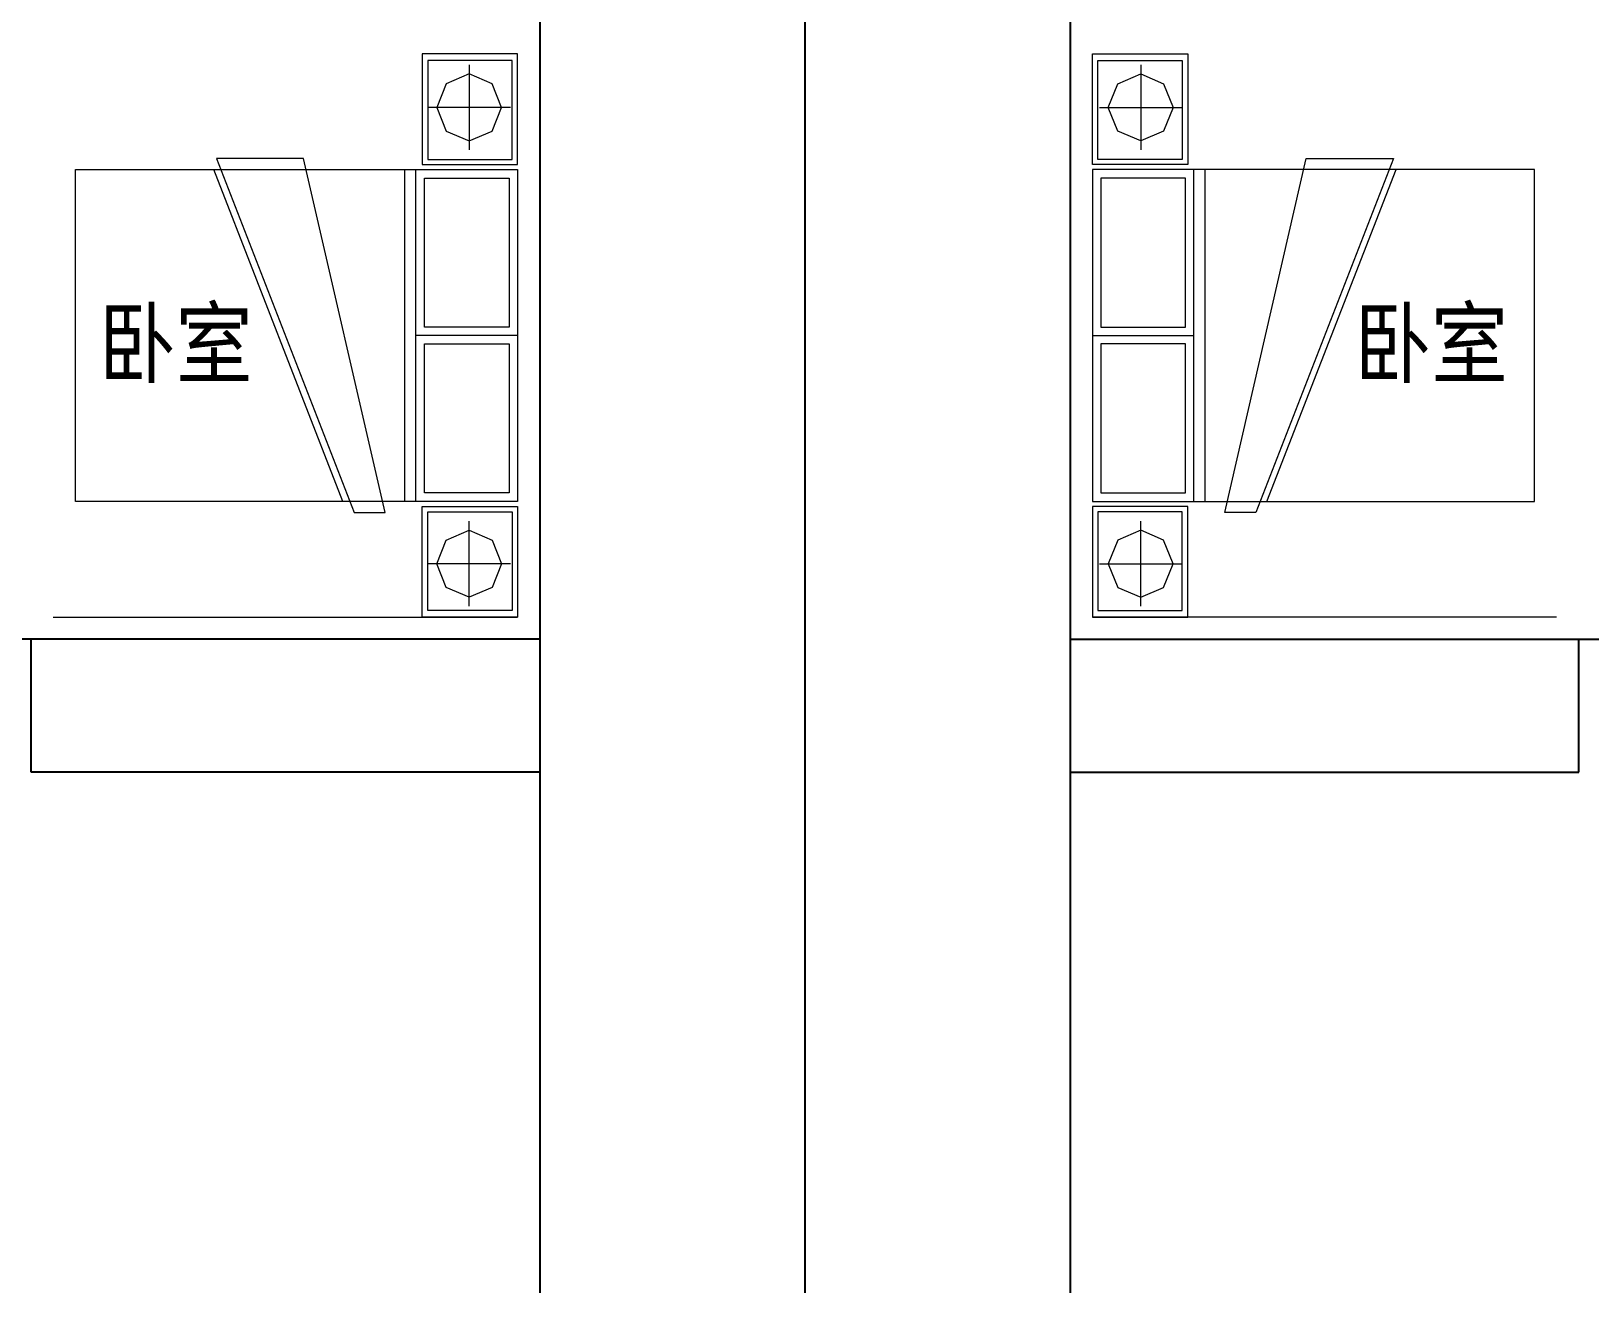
# Model space of a CAD drawing. Extents: x 534658 to 605938, y 505393 to 555793.
# Drawn here: x 564603 to 571653, y 523328 to 529032 of the extents above; entities that cross this region are included whole.
import ezdxf
from ezdxf.enums import TextEntityAlignment as Align

# ---------------------------------------------------------------- set-up
doc = ezdxf.new("R2010")
doc.units = 0
doc.header["$LTSCALE"] = 1000
doc.header["$MEASUREMENT"] = 0
doc.layers.add('0_家具', color=31, linetype='Continuous', lineweight=9)
doc.layers.add('0_看线', color=180, linetype='Continuous', lineweight=9)
doc.layers.add('DOTE', color=1, linetype='Continuous')
doc.layers.add('PUB_TEXT', color=7, linetype='Continuous')
doc.styles.add('黑体', font='SIMHEI.TTF', dxfattribs={"width": 0.8})

# ---------------------------------------------------------------- blocks, each defined once
blk = doc.blocks.new('2362663456')
at = {"layer": '0_家具'}
for p, q in [((-549118.5469800029, -221752.9279092276), (-549118.5469800029, -222138.2662292277)), ((-549222.1993000028, -221838.6656092278), (-549265.1507000029, -221945.5970692277)), ((-549118.5825400029, -221794.3908692278), (-549222.1993000028, -221838.6656092278)), ((-549014.8946600028, -221838.6656092278), (-549118.5825400029, -221794.3908692278)), ((-548971.9432600029, -221945.5970692277), (-549014.8946600028, -221838.6656092278)), ((-548931.7388700028, -221945.5970692277), (-549305.3550900028, -221945.5970692277)), ((-549265.1507000029, -221945.5970692277), (-549222.1993000028, -222052.5285292278)), ((-549014.8946600028, -222052.5285292278), (-548971.9432600029, -221945.5970692277)), ((-549222.1993000028, -222052.5285292278), (-549118.5825400029, -222096.8032692278)), ((-549118.5825400029, -222096.8032692278), (-549014.8946600028, -222052.5285292278)), ((-549867.5057196536, -222176.472549616), (-550261.2057196537, -222176.472549616)), ((-550261.2057196537, -222176.472549616), (-549638.9057196537, -223778.0725496161)), ((-549499.2057196537, -223778.0725496161), (-549867.5057196536, -222176.472549616)), ((-550899.9057196537, -222227.272549616), (-548899.9057196537, -222227.272549616)), ((-550899.9057196537, -223727.272549616), (-550899.9057196537, -222227.272549616)), ((-549689.7057196537, -223727.272549616), (-550273.9057196537, -222227.272549616)), ((-549410.3057196536, -223727.272549616), (-549410.3057196536, -222227.272549616)), ((-549359.5057196536, -223727.272549616), (-549359.5057196536, -222227.272549616)), ((-549321.4057196537, -222265.372549616), (-548938.0057196536, -222265.372549616)), ((-549321.4057196537, -222939.1725496159), (-549321.4057196537, -222265.372549616)), ((-548938.0057196536, -222265.372549616), (-548938.0057196536, -222939.1725496159)), ((-548899.9057196537, -222227.272549616), (-548899.9057196537, -223727.272549616)), ((-548899.9057196537, -222977.272549616), (-549359.5057196536, -222977.272549616)), ((-548938.0057196536, -222939.1725496159), (-549321.4057196537, -222939.1725496159)), ((-549321.4057196537, -223015.372549616), (-548938.0057196536, -223015.372549616)), ((-549321.4057196537, -223689.1725496159), (-549321.4057196537, -223015.372549616)), ((-548938.0057196536, -223015.372549616), (-548938.0057196536, -223689.1725496159)), ((-548938.0057196536, -223689.1725496159), (-549321.4057196537, -223689.1725496159)), ((-548899.9057196537, -223727.272549616), (-550899.9057196537, -223727.272549616)), ((-549638.9057196537, -223778.0725496161), (-549499.2057196537, -223778.0725496161)), ((-549118.5469800029, -224201.6171900044), (-549118.5469800029, -223816.2788700043)), ((-549265.1507000029, -224008.9480300044), (-549222.1993000028, -223902.0165700043)), ((-549222.1993000028, -223902.0165700043), (-549118.5825400029, -223857.7418300042)), ((-549118.5825400029, -223857.7418300042), (-549014.8946600028, -223902.0165700043)), ((-549014.8946600028, -223902.0165700043), (-548971.9432600029, -224008.9480300044)), ((-548931.7388700028, -224008.9480300044), (-549305.3550900028, -224008.9480300044)), ((-549222.1993000028, -224115.8794900042), (-549265.1507000029, -224008.9480300044)), ((-548971.9432600029, -224008.9480300044), (-549014.8946600028, -224115.8794900042)), ((-549118.5825400029, -224160.1542300043), (-549222.1993000028, -224115.8794900042)), ((-549014.8946600028, -224115.8794900042), (-549118.5825400029, -224160.1542300043))]:
    blk.add_line(p, q, dxfattribs=at)
for points in [[(-549306.3057196541, -222203.9469613088), (-548899.9057196542, -222203.9469613087), (-548899.9057196542, -221703.7469613087), (-549331.7057196542, -221703.7469613087), (-549331.7057196542, -222203.9469613088)], [(-549306.3057196541, -223750.5981379233), (-548899.9057196542, -223750.5981379234), (-548899.9057196542, -224250.7981379233), (-549331.7057196542, -224250.7981379233), (-549331.7057196542, -223750.5981379233)]]:
    blk.add_lwpolyline(points, close=True, dxfattribs=at)
at = {"layer": '0_家具', "color": 8}
for points in [[(-549306.0159875907, -222180.6213730005), (-548923.8683743584, -222180.6213730005), (-548923.8683743584, -221733.8577757583), (-549306.0159875907, -221733.8577757583)], [(-549306.0159875907, -223773.9237262315), (-548923.8683743584, -223773.9237262315), (-548923.8683743584, -224220.6873234737), (-549306.0159875907, -224220.6873234737)]]:
    blk.add_lwpolyline(points, close=True, dxfattribs=at)

msp = doc.modelspace()

# ---------------------------------------------------------------- linework, layer by layer
at = {"layer": '0_看线'}
for p, q in [((564702.7101939581, 526382.3334726765), (566802.7101939563, 526382.3334726766)), ((571502.7101939549, 526382.3334726765), (569402.7101939567, 526382.3334726766))]:
    msp.add_line(p, q, dxfattribs=at)
at = {"layer": 'DOTE'}
for p, q in [((568102.7101939572, 533582.3334726766), (568102.7101939572, 523327.5355123046)), ((566902.7101939572, 531782.3334726766), (566902.7101939572, 523327.5355123046)), ((569302.7101939572, 531782.3334726766), (569302.7101939581, 523327.5355123046)), ((566902.7101939572, 526282.3334726766), (548133.6967332298, 526282.3334726766)), ((564602.7101939963, 525682.3334726766), (564602.7101939945, 526282.3334726766)), ((569302.7101939572, 526282.3334726766), (587637.2815252421, 526282.3334726766)), ((571602.7101939181, 525682.3334726766), (571602.71019392, 526282.3334726766)), ((566902.7101939572, 525682.3334726766), (564602.7101939963, 525682.3334726766)), ((569302.7101939572, 525682.3334726766), (571602.7101939181, 525682.3334726766))]:
    msp.add_line(p, q, dxfattribs=at)

# ---------------------------------------------------------------- block references
at = {"layer": '0_家具'}
msp.add_blockref('2362663456', (1115702.61591361, 750633.1316105999), dxfattribs=at)
at = {"layer": '0_家具', "xscale": -1}
msp.add_blockref('2362663456', (20502.80447430268, 750633.1316105999), dxfattribs=at)

# ---------------------------------------------------------------- texts
at = {"layer": 'PUB_TEXT', "color": 0, "linetype": 'Continuous', "style": '黑体', "width": 0.85}
msp.add_text('卧室', height=300, rotation=359.9999999999843, dxfattribs=at).set_placement((565256.2868843917, 527470.841598172), align=Align.CENTER)
msp.add_text('卧室', height=299.9999999999999, dxfattribs=at).set_placement((570934.7267238605, 527470.8415981719), align=Align.CENTER)

doc.saveas('drawing.dxf')
